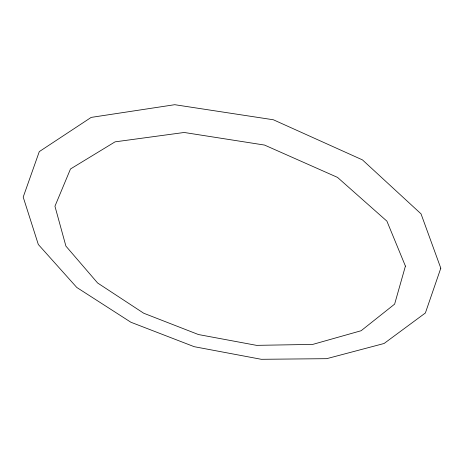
<?xml version="1.0" encoding="UTF-8"?>
<svg xmlns="http://www.w3.org/2000/svg" width="464" height="464" viewBox="0 0 464 464"><rect width="100%" height="100%" fill="white"/><g stroke="black" fill="none" stroke-linecap="round" stroke-linejoin="round"><path stroke-width="0.7" d="M405.42 266.104L394.626 304.129L361.125 330.733L312.748 344.404L256.54 345.355L198.447 334.544L143.718 313.229L97.614 282.988L65.911 246.111L54.943 206.236L70.487 168.983L115.055 141.856L184.185 132.478L264.555 145.07L337.496 177.381L386.901 221.142L405.42 266.104M440.8 268.186L425.378 312.991L384.07 343.499L326.679 358.678L261.278 359.298L194.207 346.689L130.871 322.236L76.763 287.448L38.315 244.487L23.2 197.09L39.283 151.618L91.182 117.398L174.748 104.702L273.383 119.776L362.454 159.889L421.028 213.846L440.8 268.186"/></g></svg>
